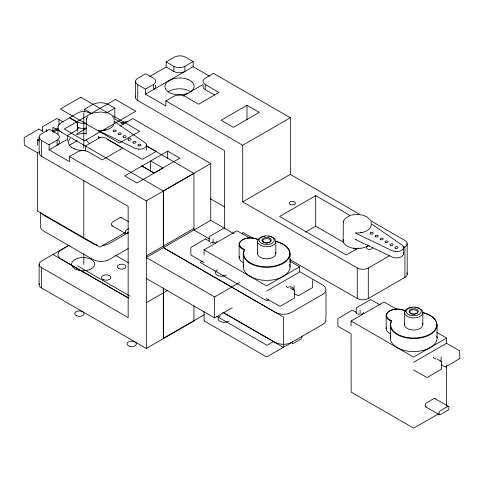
<?xml version="1.0" encoding="UTF-8"?>
<svg xmlns="http://www.w3.org/2000/svg" width="484" height="484" viewBox="0 0 484 484"><rect width="100%" height="100%" fill="white"/><g stroke="black" fill="none" stroke-linecap="round" stroke-linejoin="round"><path stroke-width="0.73" d="M37.54 211.042L37.534 152.72M37.419 145.067L37.419 139.93L39.355 138.817M39.107 264.343L39.107 284.695M39.107 137.135L39.107 153.035M77.694 131.588L77.603 124.89L76.526 121.944L69.394 117.945L61.414 122.555A11.683 6.746 0 0 0 61.414 132.096M135.502 97.387L135.502 81.481M204.163 320.916L204.042 311.593M204.042 254.941L204.042 249.804L237.009 230.783L249.514 237.898M243.301 266.896L243.307 253.937M289.698 261.1L299.511 266.781L299.56 272.068L266.569 291.114M351.063 326.149L351.063 321.013L384.024 301.992L397.183 309.476M390.322 338.104L390.322 325.145M407.207 243.67L407.207 274.198M459.8 358.475L459.703 350.876L446.544 343.295L446.55 338.007L436.719 332.302M216.475 241.268L216.191 242M363.496 312.47L362.867 313.535L361.197 314.231M438.589 413.85L413.596 428.146L351.148 392.076L351.075 333.857L337.935 326.258L337.844 318.666L352.316 310.129L356.412 312.368L356.484 314.001M77.694 126.094L77.386 128.423L76.575 130.244L67.391 135.55L67.391 140.971M446.581 338.116L413.542 357.059L351.088 321.025M299.56 266.908L266.527 285.856L204.066 249.823M86.34 119.457L86.152 133.989M343.325 221.841L343.144 240.772M360.108 310.196L360.066 314.128M46.464 129.113L46.422 131.581M213.087 238.987L213.045 242.92M86.527 118.846L87.665 116.795M343.513 221.23L345.485 218.266L349.569 215.749M86.267 119.693L86.594 118.61M343.259 222.083L343.579 221M413.554 369.915L427.015 377.581L441.39 369.274L441.487 361.705M77.029 140.293L76.575 141.086L69.115 145.4M459.746 358.638L445.419 366.969M223.517 228.387L209.269 236.615L209.136 241.298M294.115 285.699L293.963 290.37M441.136 356.908L440.984 361.578M275.916 241.456A23.371 13.492 0 0 1 288.47 258.71A23.371 13.492 0 0 1 259.079 266.605A23.371 13.492 0 0 1 244.299 249.944L244.765 249.526A10.908 6.298 0 0 1 241.988 240.155A10.908 6.298 0 0 1 258.444 239.882M422.931 312.658A23.371 13.492 0 0 1 435.491 329.919A23.371 13.492 0 0 1 406.094 337.814A23.371 13.492 0 0 1 391.32 321.152L391.78 320.735A10.908 6.298 0 0 1 389.009 311.363A10.908 6.298 0 0 1 405.465 311.091M380.031 304.847L370.593 299.566L356.272 307.842L356.157 313.239M38.883 129.053L24.2 137.613L24.297 145.182L37.419 152.787M149.592 76.575L166.151 67.016L166.151 61.928L174.409 57.154A7.792 4.495 0 0 1 185.426 57.154L193.14 61.607L193.14 66.695L145.49 94.205L145.49 89.117L153.482 84.506A7.792 4.495 0 0 0 153.482 78.148L145.769 73.695L137.783 78.305A7.792 4.495 0 0 0 137.783 84.664L137.783 100.563L224.534 150.651L224.534 228.865M84.331 111.556L84.331 109.323L92.311 104.713A11.683 6.746 0 0 1 108.84 104.713L114.817 108.168L114.817 119.01L123.843 124.225M52.26 131.364L58.062 128.012M53.198 132.229L58.292 129.282M41.388 140.318L49.102 144.77L57.088 140.154A7.792 4.495 0 0 0 57.088 133.796L49.374 129.343L41.388 133.953A7.792 4.495 0 0 0 41.388 140.318L41.388 156.217L128.145 206.305L128.145 317.607L41.388 267.525A7.792 4.495 0 0 1 41.388 261.16L68.861 245.303M166.151 61.928L173.859 66.381A7.792 4.495 0 0 0 184.876 66.381L193.14 61.607M106.25 113.111L114.817 108.168M49.102 144.77L49.102 149.858L66.447 139.84M76.66 133.947L86.648 128.181M120.086 125.979L132.876 118.592L210.74 163.55L210.74 220.311L146.319 257.506L214.618 296.934L239.423 282.62M49.102 149.858L69.478 161.626L69.478 156.532L77.47 151.922A7.792 4.495 0 0 1 88.481 151.922L102.257 159.871L122.633 148.11L108.864 140.154A7.792 4.495 0 0 1 107.563 139.162M145.49 94.205L165.873 105.972L165.873 100.884L173.859 96.274A7.792 4.495 0 0 1 184.876 96.274L198.646 104.223L219.028 92.456L205.258 84.506A7.792 4.495 0 0 1 205.258 78.148L213.517 73.374L290.358 117.739L290.358 174.343L361.064 215.168M183.133 96.007L188.149 93.109A14.877 8.591 0 0 0 191.132 91.385L202.808 84.646M141.812 166.06L154.009 173.103L179.86 158.177L167.67 151.135L124.739 175.916L137.002 182.994L162.884 168.051L150.627 160.972L150.627 171.814M247.015 105.318L221.134 120.262L233.391 127.34L259.279 112.397L247.015 105.318L247.015 119.772M69.139 245.303L61.414 249.762A11.683 6.746 0 0 0 61.414 259.303L128.496 298.029M210.74 163.55L163.314 190.926L163.314 247.693L275.16 312.265A11.683 6.746 0 0 0 291.689 312.265L322.586 294.429A11.683 6.746 0 0 0 322.586 284.888L299.039 271.294M69.478 156.532L146.319 200.896L193.963 173.387L193.963 229.997L209.578 239.011M165.873 100.884L242.714 145.242L290.358 117.739M128.484 228.684L126.627 229.761A1.748 1.01 -60 0 0 125.386 231.903L125.386 232.864A1.748 1.01 -60 0 0 126.627 233.578M124.945 232.768L99.94 247.064L37.577 211.066M128.484 232.501L109.348 243.537A11.683 6.746 0 0 1 102.287 245.473M146.319 255.915L193.963 228.406M242.714 145.242L242.714 201.852L290.358 174.343M350.325 215.646L315.695 195.651L279.619 216.481L346.266 254.959L358.505 247.893M202.832 260.991L200.309 262.449L266.938 300.915L268.832 299.82M204.157 262.594L190.908 255.044L190.823 247.457L205.506 238.927M146.319 302.663L167.857 290.225M305.386 232.132L315.695 226.179L343.791 242.399M204.218 314.745L163.314 338.364L163.314 288.101M39.476 283.334A7.792 4.495 0 0 0 41.388 287.877L146.319 348.456L193.963 320.946L193.963 305.936M146.319 278.494L214.618 317.928L232.241 307.751M242.714 201.852L357.283 267.997A7.792 4.495 0 0 0 368.3 267.997L389.886 255.534M403.62 247.608L404.926 246.852A7.792 4.495 0 0 0 404.926 240.487L370.23 220.456M273.393 341.553L266.95 345.274L216.632 316.227M291.568 342.642L266.575 356.944L204.181 320.928M289.849 259.593L357.283 298.525A7.792 4.495 0 0 0 368.3 298.525L404.926 277.38A7.792 4.495 0 0 0 406.844 272.837M413.554 362.341L446.544 343.295M445.341 367.005L441.093 364.694M266.95 298.846L266.533 298.707M93.92 112.887L100.708 111.979L106.123 112.79M350.906 215.271L354.887 214.479L359.098 214.442M103.83 130.323L105.814 129.924M360.816 232.707L362.8 232.308M359.4 314.322L357.501 313.783M436.217 359.043L434.444 358.523L433.404 357.652M92.916 113.571L91.512 113.286L84.331 109.323M361.82 214.848L366.69 216.663L370.115 219.754M38.895 129.053L42.84 131.454M205.518 238.927L209.463 241.328M100.061 137.837L98.04 136.869A14.042 8.107 0 0 0 99.129 136.936M193.14 66.695L209.699 76.254M166.151 67.016L173.859 71.469A7.792 4.495 0 0 0 184.876 71.469L184.876 66.381M203.341 85.051A7.792 4.495 0 0 0 205.258 89.594L214.648 95.015M137.783 84.664L145.49 89.117M353.592 248.062L356.206 249.569M146.289 145.769L156.102 151.431L142.326 159.381L105.657 138.212M90.962 113.922L89.038 112.808A7.792 4.495 0 0 0 78.021 112.808L69.757 117.576L77.47 122.028A7.792 4.495 0 0 0 86.067 122.978M146.428 145.944L193.963 173.387M210.213 198.67L224.564 206.958M141.818 165.824L154.075 172.903M63.138 121.895L56.906 118.507L42.659 126.735L42.513 131.43M253.186 238.43L242.714 232.381L242.714 233.893M210.74 220.311L233.633 233.53M441.293 361.366L437.403 359.255M37.456 139.955L39.476 141.122M294.272 290.158L290.388 288.047M266.69 298.828L280.012 306.372L294.375 298.065L294.466 290.497M121.169 217.425L128.683 221.763M434.814 398.507L448.583 406.457M111.979 225.713L125.749 233.663M425.624 406.79L439.393 414.74M223.487 312.501L275.16 342.333A11.683 6.746 0 0 0 291.689 342.333L322.586 324.492A11.683 6.746 0 0 0 325.436 317.637M222.779 312.458L283.473 347.5L283.473 316.972L163.392 247.645L163.392 191.041L52.956 127.28L52.956 131.612M115.779 255.455L128.823 262.987M77.742 265.934L130.069 296.141M52.956 254.481L128.206 297.926M294.042 293.467L298.319 295.797L312.616 287.556L312.779 279.921M286.818 286.927L286.322 286.34M112.536 116.59L113.686 118.392M433.343 357.543L433.21 357.035M286.346 286.383L286.189 285.826M403.178 246.374L403.42 247.028M403.178 252.733L403.42 253.386A7.012 4.047 0 0 1 395.603 257.905L392.391 257.185L355.026 239.253A14.042 8.107 0 0 0 356.115 239.326M146.192 143.984L146.434 144.643M371.04 221.853L371.18 222.713M114.055 119.469L114.194 120.328M446.581 365.359L446.581 405.997M437.058 324.861L437.064 338.092M422.847 312.585L422.847 324.667M404.926 246.852L404.926 277.38M404.539 312.718L404.539 324.8M403.468 247.693L403.468 254.058M386.147 315.719L386.147 328.757M368.3 267.997L368.3 298.525M357.283 267.997L357.283 298.525M326.01 292.094L326.01 317.147M315.695 195.651L315.695 226.179M301.925 336.047L301.925 337.009A1.748 1.01 -60 0 1 300.691 339.151L293.243 343.446A1.748 1.01 -60 0 1 292.009 342.733L292.009 341.771M290.358 260.011L290.358 262.274M290.037 253.652L290.043 266.884M275.826 241.377L275.826 253.465M257.518 241.51L257.518 253.592M239.126 244.511L239.126 257.548M214.618 296.934L214.618 317.928M205.258 84.506L205.258 89.594M173.859 66.381L173.859 71.469M167.67 151.135L167.67 158.365M163.392 287.992L163.392 338.6M153.482 84.506L153.482 89.594A7.792 4.495 0 0 0 155.394 85.051M146.483 145.309L146.483 150.258M146.319 200.896L146.319 348.456M85.45 151.038L85.45 145.974L99.529 137.849A3.896 2.251 0 0 1 105.034 137.849M83.805 112.651L83.805 148.14M83.805 180.611L83.805 238.001M83.805 253.858L83.805 264.427M78.021 127.262L78.021 128.708M77.47 122.028L77.47 127.117A7.792 4.495 0 0 0 86.067 128.066M58.957 119.354L58.957 125.302M57.989 130.045L57.989 134.02M57.088 140.154L57.088 145.242A7.792 4.495 0 0 0 58.727 140.281M41.388 267.525L41.388 287.877M40.42 213.208L40.42 223.808M226.288 274.912A6.232 3.6 0 0 1 217.098 275.154A6.232 3.6 0 0 1 217.516 269.848M229.047 321.025A6.232 3.6 0 0 1 219.851 321.267A6.232 3.6 0 0 1 220.268 315.961M41.388 156.217A7.792 4.495 0 0 1 39.476 151.673M76.617 134.57A14.641 8.452 0 0 1 86.382 133.808M85.426 150.343A14.587 8.422 0 0 1 74.3 148.854M74.324 148.836A14.296 8.252 0 0 1 71.354 147.124M71.311 147.142A14.623 8.44 0 0 1 70.023 138.46M137.783 100.563A7.792 4.495 0 0 1 135.865 96.02M372.347 247.04A3.116 1.797 0 0 1 370.012 249.345A3.116 1.797 0 0 1 366.279 247.772A3.116 1.797 0 0 1 369.377 245.787M168.311 91.809A14.587 8.422 0 0 1 190.708 91.815M188.125 93.091A14.587 8.422 0 0 1 170.695 93.206A14.296 8.252 0 0 1 167.748 91.47A14.623 8.44 0 0 1 169.297 80.501M191.985 81.905A14.611 8.434 0 0 1 191.107 91.373M169.309 80.489A14.641 8.452 0 0 1 187.29 79.188M187.266 79.207A14.302 8.258 0 0 1 191.954 81.917M120.982 123.305A9.734 5.62 0 0 1 127.867 121.653M89.782 143.524A14.042 8.107 0 0 1 86.394 139.592M368.681 245.11A14.042 8.107 0 0 1 352.219 248.05A14.042 8.107 0 0 1 343.223 239.562M287.339 287.732A3.116 1.797 0 0 1 291.701 287.079A3.116 1.797 0 0 1 292.626 289.626M210.25 243.27A3.116 1.797 0 0 1 212.972 242.345A3.116 1.797 0 0 1 215.701 243.27M244.299 249.944A11.295 6.522 0 0 1 241.685 240.33A11.295 6.522 0 0 1 258.523 239.919M289.595 264.252A23.371 13.492 0 0 1 266.684 280.375A23.371 13.492 0 0 1 243.748 264.27M243.839 262.8A11.295 6.522 0 0 1 239.332 256.266M275.42 241.262A22.978 13.268 0 0 1 288.161 258.232A22.978 13.268 0 0 1 259.134 266.061A22.978 13.268 0 0 1 244.765 249.526M275.62 252.418A9.154 5.282 0 0 1 266.557 258.813A9.154 5.282 0 0 1 257.778 252.291M268.596 236.277A9.154 5.282 0 0 1 274.216 244.438A9.154 5.282 0 0 1 259.007 244.329A9.154 5.282 0 0 1 264.972 236.252M391.32 321.152A11.295 6.522 0 0 1 388.706 311.539A11.295 6.522 0 0 1 405.544 311.127M436.81 336.114A23.371 13.492 0 0 1 413.13 351.578A23.371 13.492 0 0 1 390.769 335.472M390.86 334.008A11.295 6.522 0 0 1 386.474 327.16M423.488 312.731A22.978 13.268 0 0 1 434.898 329.846A22.978 13.268 0 0 1 405.792 337.191A22.978 13.268 0 0 1 391.78 320.735M422.405 323.112A9.154 5.282 0 0 1 413.808 330.021A9.154 5.282 0 0 1 404.914 323.239M415.169 307.437A9.154 5.282 0 0 1 421.401 315.501A9.154 5.282 0 0 1 406.106 315.61A9.154 5.282 0 0 1 411.993 307.461M426.313 406.796A1.748 1.01 -60 0 1 425.261 405.991L425.261 405.029A1.748 1.01 -60 0 1 426.495 402.888L433.936 398.592A1.748 1.01 -60 0 1 435.152 399.04M128.06 248.473A11.683 6.746 0 0 1 126.699 249.417L109.348 259.436A11.683 6.746 0 0 1 92.819 259.436L43.838 231.158A11.683 6.746 0 0 1 40.971 224.34M128.06 232.568A11.683 6.746 0 0 1 126.699 233.518M97.538 245.194A11.683 6.746 0 0 1 92.819 243.537L43.838 215.259A11.683 6.746 0 0 1 40.971 212.53M77.543 129.161A11.295 6.522 0 0 1 78.015 128.992M77.537 129.119A10.908 6.298 0 0 1 77.991 128.95M112.554 225.756A1.748 1.01 -60 0 1 111.616 224.915L111.616 223.953A1.748 1.01 -60 0 1 112.857 221.811L120.298 217.51A1.748 1.01 -60 0 1 121.52 218.024M80.774 97.223L60.391 108.991L119.33 143.022L139.713 131.255L80.774 97.223M115.476 99.45L64.251 129.028L84.627 140.796L135.853 111.217L115.476 99.45M447.712 406.542L440.265 410.837A1.748 1.01 -60 0 0 439.03 412.979L439.03 413.941A1.748 1.01 -60 0 0 440.265 414.655L447.712 410.359A1.748 1.01 -60 0 0 448.946 408.218L448.946 407.256A1.748 1.01 -60 0 0 447.712 406.542M138.612 149.163L135.405 148.443L98.04 130.505A14.042 8.107 0 0 0 114.061 121.242L144.432 142.278A7.012 4.047 0 0 1 145.775 146.918A7.012 4.047 0 0 1 138.612 149.163M395.573 251.547L392.391 250.827L355.026 232.895A14.042 8.107 0 0 0 371.046 223.632L401.417 244.668A7.012 4.047 0 0 1 402.761 249.302A7.012 4.047 0 0 1 395.603 251.547M76.629 269.642A11.489 6.631 0 0 0 94.568 264.669A11.489 6.631 0 0 0 78.13 258.19A11.489 6.631 0 0 0 76.629 269.642M103.83 279.843A4.677 2.698 0 0 0 110.842 277.507A4.677 2.698 0 0 0 103.83 275.172A4.677 2.698 0 0 0 103.83 279.843M290.467 204.575A3.116 1.797 0 0 0 295.391 203.304A3.116 1.797 0 0 0 291.023 201.477A3.116 1.797 0 0 0 290.467 204.575M138.612 145.896A1.561 0.901 0 0 0 141.032 145.2A1.561 0.901 0 0 0 138.781 144.341A1.561 0.901 0 0 0 138.612 145.896M133.651 143.034A1.561 0.901 0 0 0 136.071 142.338A1.561 0.901 0 0 0 133.82 141.479A1.561 0.901 0 0 0 133.651 143.034M128.69 140.172A1.561 0.901 0 0 0 131.11 139.483A1.561 0.901 0 0 0 128.859 138.618A1.561 0.901 0 0 0 128.69 140.172M123.729 137.311A1.561 0.901 0 0 0 126.149 136.621A1.561 0.901 0 0 0 123.898 135.756A1.561 0.901 0 0 0 123.729 137.311M118.768 134.455A1.561 0.901 0 0 0 121.188 133.759A1.561 0.901 0 0 0 118.937 132.9A1.561 0.901 0 0 0 118.768 134.455M113.807 131.594A1.561 0.901 0 0 0 116.227 130.904A1.561 0.901 0 0 0 113.976 130.039A1.561 0.901 0 0 0 113.807 131.594M395.597 248.28A1.561 0.901 0 0 0 398.017 247.584A1.561 0.901 0 0 0 395.773 246.725A1.561 0.901 0 0 0 395.597 248.28M390.636 245.418A1.561 0.901 0 0 0 393.056 244.729A1.561 0.901 0 0 0 390.812 243.863A1.561 0.901 0 0 0 390.636 245.418M385.675 242.557A1.561 0.901 0 0 0 388.095 241.867A1.561 0.901 0 0 0 385.851 241.002A1.561 0.901 0 0 0 385.675 242.557M380.714 239.701A1.561 0.901 0 0 0 383.134 239.005A1.561 0.901 0 0 0 380.89 238.146A1.561 0.901 0 0 0 380.714 239.701M375.753 236.839A1.561 0.901 0 0 0 378.173 236.15A1.561 0.901 0 0 0 375.929 235.284A1.561 0.901 0 0 0 375.753 236.839M370.792 233.978A1.561 0.901 0 0 0 373.212 233.288A1.561 0.901 0 0 0 370.968 232.423A1.561 0.901 0 0 0 370.792 233.978M262.63 243.882A7.593 4.386 0 0 0 274.265 240.336A7.593 4.386 0 0 0 263.127 236.295A7.593 4.386 0 0 0 262.63 243.882M264.185 242.454A4.677 2.698 0 0 0 271.342 240.27A4.677 2.698 0 0 0 264.488 237.783A4.677 2.698 0 0 0 264.185 242.454M264.603 242.714A3.896 2.251 0 0 0 270.562 240.893A3.896 2.251 0 0 0 264.851 238.818A3.896 2.251 0 0 0 264.603 242.714M129.385 346.181A4.677 2.698 0 0 0 136.397 343.846A4.677 2.698 0 0 0 129.385 341.51A4.677 2.698 0 0 0 129.385 346.181M76.653 315.816A4.677 2.698 0 0 0 84.047 313.91A4.677 2.698 0 0 0 77.488 311.17A4.677 2.698 0 0 0 76.653 315.816M409.652 315.09A7.593 4.386 0 0 0 421.28 311.545A7.593 4.386 0 0 0 410.142 307.503A7.593 4.386 0 0 0 409.652 315.09M411.206 313.662A4.677 2.698 0 0 0 418.364 311.478A4.677 2.698 0 0 0 411.509 308.992A4.677 2.698 0 0 0 411.206 313.662M411.618 313.916A3.896 2.251 0 0 0 417.583 312.101A3.896 2.251 0 0 0 411.872 310.026A3.896 2.251 0 0 0 411.618 313.916M118.761 268.523A4.283 2.474 0 0 0 125.81 267.186A4.283 2.474 0 0 0 120.28 264.331A4.283 2.474 0 0 0 118.761 268.523"/></g></svg>
